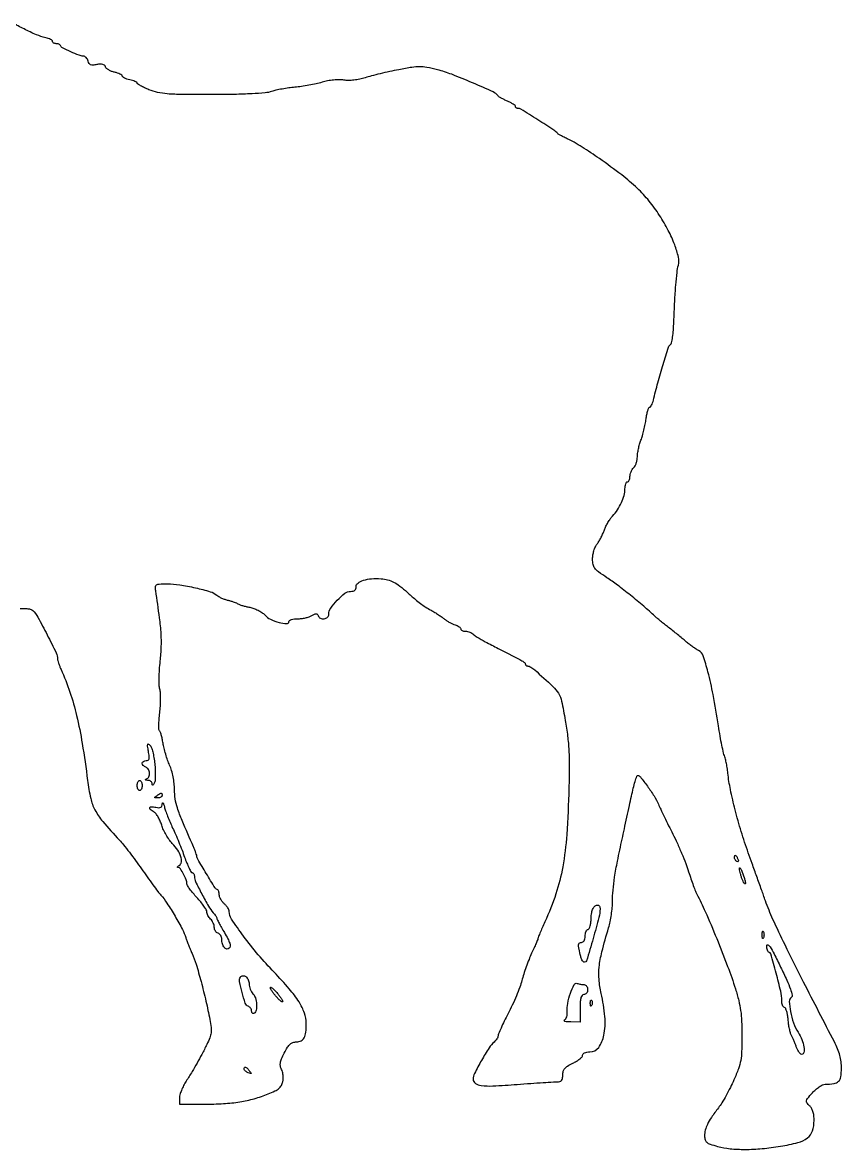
# Model space of a CAD drawing. Extents: x 0 to 658, y 1 to 582.
# Drawn here: x 328.9 to 658, y 5.8 to 458.5 of the extents above; entities that cross this region are included whole.
import ezdxf

# ---------------------------------------------------------------- set-up
doc = ezdxf.new("R2010")
doc.units = 0

msp = doc.modelspace()

# ---------------------------------------------------------------- linework, layer by layer
msp.add_lwpolyline([(327.988491, 223.13504, -0.025783), (329.592485, 223.167964, -0.02983), (331.11418, 223.029607, -0.031044), (332.366068, 222.759656, -0.128436), (333.028276, 222.371724, -0.070769), (335.131376, 219.571058, -0.008014), (338.849826, 212.545012, -0.006198), (342.430831, 205.286918, -0.11195), (343, 202.776699, 0.070741), (343.07935, 202.218658, 0.011258), (343.411751, 201.162856, 0.012279), (343.86505, 199.929016, 0.010477), (344.401706, 198.651129, -0.023092), (347.964801, 189.528763, -0.022823), (350.687127, 180.081251, -0.018601), (352.93665, 168.852409, -0.008508), (355.074531, 154.057059, 0.022522), (356.325437, 146.835781, 0.068508), (358.045127, 142.173367, 0.054421), (361.170941, 137.593531, 0.01053), (367.85578, 130.104005, -0.01802), (369.516906, 128.18585, -0.005705), (371.857535, 125.208676, -0.005688), (374.393557, 121.82715, -0.006294), (376.766403, 118.5, 0.003423), (379.053452, 115.253886, 0.003674), (381.331849, 112.115625, 0.003481), (383.326954, 109.44869, 0.017353), (384.507928, 108, -0.035883), (386.960618, 104.752868, -0.0108), (390.216421, 99.48489, -0.009982), (393.213341, 94.152339, -0.050448), (394.513699, 91, 0.015489), (394.924576, 89.76595, 0.005784), (395.57464, 88.059375, 0.005724), (396.326378, 86.214665, 0.006902), (397.076145, 84.5, -0.032819), (398.660757, 80.295254, -0.008164), (400.68279, 73.222457, -0.008596), (402.652516, 65.34236, -0.010909), (404.186309, 58, -0.017053), (404.673117, 54.779333, -0.05849), (404.671145, 52.666909, -0.062839), (404.181064, 50.692461, -0.021819), (403.00302, 48, -0.005722), (400.964923, 43.9629, -0.008424), (399.075078, 40.468794, -0.008476), (397.077562, 37.056472, -0.005898), (394.712251, 33.269872, 0.024052), (393.674132, 31.465352, 0.022975), (392.796724, 29.542132, 0.02362), (392.181664, 27.774419, 0.072026), (392, 26.519872), (392, 24), (401.86351, 24, 0.014555), (409.72417, 24.228867, 0.024778), (416.258669, 24.935759, 0.028106), (422.066187, 26.194869, 0.028178), (427.690774, 28.09659, 0.018204), (430.37516, 29.291462, 0.062225), (431.971367, 30.336066, 0.090496), (432.930748, 31.506744, 0.072582), (433.507348, 33.033454, 0.045218), (433.664753, 34.277789, 0.033787), (433.620363, 35.660389, 0.034537), (433.397676, 36.96794, 0.0635), (433.0133, 37.975148, -0.077335), (432.56747, 39.247479, -0.087832), (432.557842, 40.53832, -0.05784), (433.025834, 42.145784, -0.016084), (434.123982, 44.5338, -0.019408), (435.39892, 46.85651, -0.073778), (436.447011, 48.131333, -0.109652), (437.584368, 48.777983, -0.074775), (439.060624, 49, 0.119121), (440.896326, 49.443636, 0.155391), (442.114562, 50.654989, 0.094343), (442.781377, 52.875069, 0.026612), (442.964383, 56.5, 0.08775), (442.227051, 60.602722, 0.05272), (440.032307, 65.052504, 0.037241), (436.13869, 70.303887, 0.01436), (430.010154, 77, -0.016927), (423.649537, 84.021727, -0.016467), (417.717418, 91.520869, -0.012021), (412.913215, 98.361345, -0.14813), (412, 101.376195, 0.106944), (411.863913, 102.005167, 0.035848), (411.4125, 102.835768, 0.033756), (410.765367, 103.710449, 0.032705), (410, 104.5, -0.042999), (409.2347, 105.322668, -0.038239), (408.5875, 106.295788, -0.040249), (408.142089, 107.266968, -0.087611), (408, 108.071654, 0.043778), (407.938709, 108.770325, 0.05045), (407.756598, 109.413757, 0.057521), (407.489289, 109.91305, 0.1465), (407.171398, 110.166667, -0.159789), (406.292594, 110.90593, -0.00244), (402.775429, 116.647132, -0.002788), (399.349902, 122.372277, -0.134201), (399, 123.652447, 0.08352), (398.940981, 124.003306, 0.005619), (398.596515, 124.963206, 0.007953), (398.152558, 126.102135, 0.005868), (397.626436, 127.348871, -0.002667), (393.082287, 137.927421, -0.020164), (391.166847, 143.015114, -0.041033), (390.293517, 146.619262, -0.038947), (390, 150.381683, 0.027749), (389.863615, 152.837288, 0.021568), (389.452904, 155.481455, 0.021869), (388.828234, 158.023545, 0.032958), (388.045001, 160.165363, -0.01941), (387.245313, 162.181226, -0.012139), (386.459593, 164.596101, -0.01218), (385.800328, 167.016491, -0.021628), (385.393183, 169.042481, 0.012865), (385.074429, 170.78627, 0.017551), (384.69215, 172.337479, 0.014464), (384.29869, 173.584437, 0.157133), (383.985201, 174, -0.236539), (383.735731, 174.463826, -0.010854), (383.722371, 176.313507, -0.01611), (383.828295, 178.580005, -0.010654), (384.089114, 181.173639, 0.01501), (384.342611, 183.935961, 0.014871), (384.430957, 186.717141, 0.014894), (384.363341, 189.151421, 0.054289), (384.108263, 190.673639, -0.06013), (383.857716, 192.283603, -0.012331), (383.830016, 195.16606, -0.012814), (383.967224, 198.53733, -0.011733), (384.278721, 201.998054, 0.018898), (384.709939, 207.703209, 0.025477), (384.641125, 212.879404, 0.017092), (383.999027, 219.3826, 0.003978), (382.461432, 230.25, -0.042449), (382.355328, 231.914412, -0.258423), (382.773743, 232.633525, -0.12686), (383.838265, 232.946187, -0.008326), (387.069484, 233, -0.038004), (392.088869, 232.61793, -0.018303), (398.430127, 231.407932, -0.015131), (404.374455, 229.855794, -0.105524), (407, 228.435262, 0.05108), (407.784557, 227.893738, 0.021185), (408.940625, 227.321392, 0.020696), (410.241427, 226.807927, 0.025092), (411.5, 226.440023, -0.013935), (412.721863, 226.112247, -0.014316), (413.9125, 225.719547, -0.014186), (414.923627, 225.320853, -0.056997), (415.5, 224.992503, 0.072173), (416.111866, 224.668022, 0.013873), (417.308363, 224.277133, 0.014512), (418.742158, 223.897252, 0.012925), (420.251874, 223.584726, -0.042958), (421.852987, 223.151686, -0.030358), (423.562021, 222.407457, -0.030795), (425.119956, 221.488411, -0.055013), (426.251874, 220.526358, 0.091225), (428.600743, 218.80503, 0.04659), (432.037827, 217.521634, 0.051866), (435.088212, 217.027444, 0.431001), (436, 217.888709, -0.262871), (436.241458, 218.316244, -0.05913), (437.032111, 218.673558, -0.04665), (438.167459, 218.919228, -0.029975), (439.513569, 219, 0.030512), (441.013998, 219.091649, 0.024116), (442.61692, 219.367188, 0.024701), (444.084211, 219.769875, 0.054082), (445.144222, 220.25, -0.021008), (446.260569, 220.847377, -0.112809), (446.928426, 221, -0.209739), (447.378558, 220.80249, -0.099419), (447.713987, 220.25, 0.197237), (448.625594, 219.245443, 0.145062), (450.126697, 219.008924, 0.151345), (451.470047, 219.628667, 0.212657), (452, 220.818347, -0.154758), (452.753631, 223.194904, -0.037172), (455.413823, 226.428137, -0.036807), (458.508499, 229.222444, -0.166734), (460.775403, 230, 0.057517), (461.762214, 230.113894, 0.118174), (462.453387, 230.460712, 0.133968), (462.859074, 231.048493, 0.084643), (463, 231.875, -0.239495), (463.736594, 233.324598, -0.080312), (465.917329, 234.433007, -0.058443), (469.143762, 235.064258, -0.036479), (473, 235.077872, -0.047232), (475.650965, 234.639747, -0.05463), (478.038826, 233.720897, -0.044497), (480.530389, 232.139932, -0.019366), (483.548662, 229.633156, 0.004443), (486.777932, 226.784113, 0.016643), (488.87961, 225.081936, 0.022166), (490.767795, 223.781411, 0.013342), (493.111866, 222.40122, -0.010366), (494.55553, 221.56272, -0.008044), (496.092236, 220.592824, -0.008145), (497.496821, 219.641376, -0.019396), (498.5, 218.878022, 0.02846), (499.429459, 218.196996, 0.018469), (500.573438, 217.513582, 0.018577), (501.743796, 216.927269, 0.03322), (502.75, 216.547547, -0.03561), (503.61127, 216.217815, -0.046463), (504.339062, 215.791702, -0.054265), (504.844612, 215.3384, -0.184918), (505, 214.932612, 0.196334), (505.1455, 214.576353, 0.08644), (505.566518, 214.273955, 0.066345), (506.190413, 214.068636, 0.046391), (506.928571, 214, -0.056517), (507.763755, 213.905293, -0.038302), (508.678795, 213.619834, -0.038504), (509.531813, 213.20152, -0.060594), (510.178571, 212.705817, 0.062042), (511.559861, 211.653448, 0.007503), (514.897322, 209.777279, 0.005859), (520.060739, 207.053585, 0.001386), (528.742198, 202.633723, -0.024668), (529.601319, 202.144708, -0.032569), (530.328042, 201.612719, -0.034142), (530.85072, 201.11066, -0.183741), (530.992198, 200.75, 0.131834), (531.072149, 200.463963, 0.099402), (531.291458, 200.220313, 0.087035), (531.6173, 200.056374, 0.073258), (532, 200, -0.101057), (532.500693, 199.897759, -0.028302), (533.220312, 199.541717, -0.02732), (534.006587, 199.037002, -0.025707), (534.75, 198.439888, -0.004937), (542.065135, 191.787717, -0.06981), (544.296191, 189.048771, -0.084461), (545.521648, 185.941399, -0.008702), (547.013261, 178.17365, -0.012576), (547.948821, 171.862242, -0.017222), (548.451093, 166.141263, -0.014407), (548.608328, 159.677016, -0.005824), (548.465956, 150.857115, -0.009901), (547.58143, 132.285275, -0.027491), (545.986764, 119.317889, -0.035006), (543.256239, 108.503065, -0.027413), (538.85451, 97.224958, 0.002497), (537.760511, 94.787813, 0.003817), (536.838512, 92.662396, 0.001386), (536.064509, 90.826031, 0.099355), (536, 90.504593, -0.098543), (535.93689, 90.187486, -0.001782), (535.268342, 88.590515, -0.004356), (534.46377, 86.732976, -0.002886), (533.509248, 84.61393, 0.013193), (532.450664, 82.128288, 0.008065), (531.327312, 79.144758, 0.008082), (530.309407, 76.151582, 0.01421), (529.579033, 73.642121, -0.024647), (528.744863, 70.984028, -0.01016), (527.366914, 67.469922, -0.010024), (525.733523, 63.753185, -0.012698), (524.069786, 60.390952, 0.005999), (522.51073, 57.343663, 0.008378), (521.1955, 54.579745, 0.005481), (520.161778, 52.242586, 0.101716), (520, 51.455571, -0.097365), (519.890797, 50.900095, -0.041721), (519.545729, 50.223515, -0.039209), (519.04526, 49.541991, -0.041597), (518.453545, 48.961446, 0.077673), (516.403568, 46.638406, 0.013326), (513.362866, 41.581238, 0.011219), (510.560538, 36.355911, 0.117999), (510, 34.013811, 0.24971), (510.88954, 32.34373, 0.119482), (513.236628, 31.475958, 0.042107), (517.947724, 31.324514, 0.005877), (527.692209, 31.946887, -0.001106), (533.144878, 32.347423, -0.001469), (538.104899, 32.686098, -0.001037), (542.265141, 32.949221, -0.014821), (543.75, 32.995933, 0.059901), (544.874569, 33.133207, 0.161936), (545.546363, 33.556462, 0.134916), (545.903115, 34.356862, 0.036742), (546.011473, 35.75, -0.067174), (546.216786, 37.224874, -0.10963), (546.809606, 38.334022, -0.080319), (547.963074, 39.308069, -0.023551), (550.011473, 40.410881, 0.025449), (551.538707, 41.2406, 0.033804), (552.82837, 42.153807, 0.03589), (553.751318, 43.023105, 0.188065), (554, 43.660881, -0.186023), (554.210198, 44.20631, -0.101851), (554.796396, 44.635614, -0.070432), (555.724181, 44.91094, -0.036978), (556.926758, 45, 0.240228), (560.440044, 46.791353, 0.109669), (562.546482, 51.647278, 0.06927), (562.941313, 59.160076, 0.035534), (561.465183, 68.493895, -0.034641), (560.5721, 74.076479, -0.050303), (560.627651, 79.061872, -0.034934), (561.740646, 85.126511, -0.008677), (564.422128, 94.864835, 0.020858), (565.027321, 97.292211, 0.013234), (565.538202, 100.162204, 0.013291), (565.89078, 103.011478, 0.023857), (566.005792, 105.364835, -0.02236), (566.216584, 109.959975, -0.015433), (566.847504, 115.130702, -0.011472), (567.99694, 121.623187, -0.004531), (569.863277, 130.5, 0.00018), (570.750562, 134.545063, 0.000113), (571.78619, 139.279687, 0.000113), (572.80404, 143.943152, 0.000207), (573.632369, 147.75, -0.00673), (574.363917, 150.912857, -0.010926), (575.079966, 153.576562, -0.004796), (575.747848, 155.782014, -0.327828), (576.044587, 156, -0.228947), (577.218983, 155.432506, -0.010246), (580.018816, 151.749769, -0.017899), (582.684918, 147.799981, -0.0368), (584.421366, 144.5, 0.007777), (585.360174, 142.433225, 0.002357), (586.847637, 139.327342, 0.00236), (588.548045, 135.861139, 0.002569), (590.234208, 132.507973, -0.011144), (591.958295, 128.927703, -0.007485), (593.774786, 124.76568, -0.00754), (595.41308, 120.681406, -0.014768), (596.571332, 117.374077, 0.004857), (597.51338, 114.502924, 0.005586), (598.469537, 111.781964, 0.00505), (599.328407, 109.494597, 0.031941), (599.850274, 108.366104, -0.02076), (603.292876, 101.338347, -0.006573), (607.850312, 90.58421, -0.006803), (612.267419, 79.332583, -0.013526), (615.401215, 70.284906, -0.015577), (616.722597, 65.60574, -0.026579), (617.493165, 61.619102, -0.02408), (617.880348, 57.311228, -0.010372), (618, 51.543708, -0.008312), (617.895169, 45.237839, -0.036219), (617.501583, 41.5264, -0.043571), (616.610057, 38.243163, -0.015765), (614.799363, 33.758801, -0.012675), (613.350622, 30.686559, -0.010196), (611.643162, 27.457273, -0.010336), (609.942291, 24.537218, -0.025817), (608.549363, 22.5, 0.011528), (605.744323, 18.639025, 0.036762), (604.129608, 15.894188, 0.053798), (603.285779, 13.588022, 0.060895), (603, 11.25022, 0.066474), (603.211054, 9.669741, 0.158393), (603.852469, 8.690054, 0.089574), (605.211445, 7.950697, 0.012884), (608.25, 7.031269, 0.042529), (613.220473, 6.111095, 0.025146), (619.250701, 5.822827, 0.022505), (626.082392, 6.147693, 0.017237), (633.5, 7.094755, 0.024048), (640.473146, 8.577739, 0.099104), (644.329622, 10.465416, 0.149481), (646.316522, 13.241074, 0.081305), (647, 17.416441, 0.028084), (646.88728, 19.42171, 0.048074), (646.54089, 21.059895, 0.057848), (645.955484, 22.370716, 0.075052), (645.123555, 23.388184, -0.045656), (644.094133, 24.506609, -0.223226), (643.916739, 25.324885, -0.116131), (644.400098, 26.307909, -0.009109), (646.307554, 28.543171, -0.030298), (647.631068, 29.867131, -0.032482), (649.07588, 30.988568, -0.034386), (650.432823, 31.777004, -0.113232), (651.433999, 32.013655, 0.033755), (655.004602, 32.278698, 0.158205), (656.830619, 33.17293, 0.164695), (657.742734, 34.945925, 0.037371), (657.996239, 38.366631, 0.030628), (657.829595, 41.052281, 0.034725), (657.335662, 43.584656, 0.032426), (656.460899, 46.164756, 0.021537), (655.14417, 49, -0.0012), (642.770421, 73.034409, -0.004704), (635.309341, 87.95692, -0.007406), (630.476595, 98.237814, -0.020174), (627.462561, 105.691573, -0.000056), (625.871565, 110.135371, -0.000034), (623.9844, 115.4094, -0.000034), (622.108514, 120.65415, -0.000059), (620.555052, 125, -0.011687), (617.735598, 133.513329, -0.011248), (615.278238, 142.258062, -0.011802), (613.393368, 150.386863, -0.023157), (612.349064, 156.943798, 0.00959), (612.054726, 159.180994, 0.010943), (611.68541, 161.308491, 0.010169), (611.296865, 163.095461, 0.058933), (610.96446, 164, -0.063943), (610.593414, 165.041697, -0.00429), (609.945554, 168.14375, -0.006118), (609.248155, 171.86885, -0.004541), (608.565537, 176, 0.007514), (606.420474, 188.518494, 0.018346), (604.366332, 197.643556, 0.018956), (602.396998, 204.100928, 0.190714), (600.594227, 206.194834, -0.025852), (599.581717, 206.794579, -0.009661), (598.223488, 207.73536, -0.009541), (596.780152, 208.819394, -0.01141), (595.464454, 209.89665, 0.004826), (594.024218, 211.1079, 0.002399), (592.176853, 212.616516, 0.002381), (590.247439, 214.161622, 0.003497), (588.5353, 215.5, -0.003742), (586.926855, 216.758592, -0.003582), (585.313747, 218.059375, -0.003549), (583.906625, 219.227563, -0.012845), (583.03593, 220, 0.011253), (578.544927, 224.009811, 0.007404), (573.208107, 228.428316, 0.007433), (567.945653, 232.528286, 0.016019), (563.75, 235.491819, -0.011189), (560.3693, 237.831115, -0.072624), (558.890606, 239.272662, -0.115805), (558.214786, 240.775742, -0.048026), (558, 243.006721, -0.041218), (558.133412, 244.622353, -0.03196), (558.533654, 246.342009, -0.032751), (559.125908, 247.924823, -0.058467), (559.839952, 249.115141, 0.028299), (560.624356, 250.260361, 0.015353), (561.462606, 251.747553, 0.015251), (562.225178, 253.317941, 0.023262), (562.780121, 254.727593, -0.030285), (563.35433, 256.128178, -0.01976), (564.175394, 257.670687, -0.019885), (565.098958, 259.116582, -0.035473), (565.984999, 260.214274, 0.040376), (568.01215, 262.776583, 0.039711), (569.613819, 265.64518, 0.042014), (570.655102, 268.534794, 0.065566), (571, 271.153638, -0.033375), (571.072857, 272.243929, -0.051146), (571.29375, 273.163881, -0.0663), (571.616163, 273.798183, -0.246871), (572, 274, 0.196601), (572.382008, 274.156245, 0.086348), (572.70625, 274.608482, 0.06626), (572.926409, 275.278588, 0.04631), (573, 276.071429, -0.06043), (573.109518, 276.974272, -0.03907), (573.440625, 277.975, -0.038951), (573.925614, 278.916923, -0.058077), (574.5, 279.642857, 0.076163), (575.07534, 280.426399, 0.038358), (575.559375, 281.556556, 0.036963), (575.889461, 282.827606, 0.045078), (576, 284.051192, -0.036037), (576.099689, 285.432548, -0.016489), (576.41822, 287.212711, -0.016231), (576.878487, 289.073418, -0.021532), (577.423727, 290.729764, 0.020406), (578.015409, 292.513658, 0.010523), (578.616514, 294.787806, 0.010442), (579.137447, 297.15645, 0.015545), (579.485, 299.25, -0.016122), (579.789386, 301.070542, -0.025458), (580.179173, 302.604688, -0.022866), (580.595142, 303.76058, -0.303766), (580.952865, 304, 0.230075), (581.315024, 304.175962, 0.043642), (581.728098, 304.807812, 0.038662), (582.119206, 305.696728, 0.026903), (582.425976, 306.75, -0.009354), (584.215146, 313.806184, -0.007934), (586.361908, 321.190994, -0.002897), (588.541836, 328.125805, -0.171141), (589.328757, 329.16233, 0.20257), (589.739323, 329.777348, 0.011295), (590.12878, 332.097546, 0.015949), (590.449974, 334.958002, 0.010883), (590.640164, 338.224477, -0.003666), (591.001146, 346.474894, -0.007133), (591.431415, 353.052331, -0.008124), (591.915973, 358.092971, -0.034983), (592.460995, 361.054132, 0.121785), (592.491797, 364.26916, 0.032294), (590.976772, 369.213008, 0.029536), (588.39125, 374.987476, 0.021918), (584.893546, 381.041932, 0.030035), (580.711571, 386.804834, 0.031674), (575.937722, 391.917632, 0.025237), (569.67959, 397.251971, 0.010543), (560.748165, 403.823389, 0.007052), (557.296908, 406.180161, 0.006853), (553.747898, 408.461627, 0.006786), (550.573986, 410.381685, 0.025161), (548.5, 411.461867, -0.007121), (546.931507, 412.208151, -0.009455), (545.528125, 412.933868, -0.007145), (544.380583, 413.576429, -0.088505), (544, 413.897827, 0.075754), (542.440614, 415.283875, 0.00297), (535.968673, 419.42723, 0.00183), (529.225412, 423.65357, 0.139952), (528.011985, 424, -0.073061), (527.625287, 424.056809, -0.087676), (527.297271, 424.222042, -0.100535), (527.07799, 424.467634, -0.13289), (527, 424.755889, 0.224551), (526.82417, 425.12766, 0.024645), (526.045313, 425.705097, 0.026312), (524.99501, 426.329091, 0.018274), (523.75, 426.925776, -0.011368), (522.468942, 427.518125, -0.014148), (521.307812, 428.128743, -0.012437), (520.369514, 428.687756, -0.096644), (520, 429.035369, 0.13093), (518.084787, 430.607005, 0.005189), (509.732474, 434.301156, 0.009792), (501.400674, 437.691581, 0.030593), (495.631206, 439.512464, 0.014037), (491.3641, 440.45089, 0.046369), (488.501373, 440.72578, 0.039969), (485.424535, 440.488895, 0.008504), (480.131206, 439.55986, 0.005999), (476.471402, 438.807512, 0.005043), (472.611782, 437.924833, 0.00509), (469.103437, 437.047311, 0.013988), (466.653585, 436.334214, -0.025399), (464.413229, 435.737176, -0.02471), (462.103258, 435.363816, -0.025956), (459.914691, 435.234683, -0.041424), (458.047426, 435.376426, 0.041811), (456.198524, 435.515338, 0.023092), (453.93489, 435.391264, 0.022184), (451.538134, 435.04056, 0.02476), (449.269627, 434.48743, -0.017517), (446.926775, 433.880103, -0.009447), (444.003902, 433.288467, -0.009398), (440.999649, 432.797389, -0.014587), (438.390389, 432.498478, 0.013198), (435.888827, 432.218939, 0.010647), (433.218515, 431.79082, 0.010796), (430.769069, 431.289557, 0.027032), (429.014604, 430.789801, -0.061218), (426.47276, 430.249975, -0.008746), (421.150122, 429.879502, -0.008456), (414.079412, 429.631302, -0.004057), (405, 429.539937, -0.002632), (393.078829, 429.579474, -0.017227), (387.101397, 429.836852, -0.034376), (383.179902, 430.414325, -0.046), (379.753748, 431.5, -0.011195), (377.934551, 432.315012, -0.01715), (376.400607, 433.109473, -0.011798), (375.196829, 433.824152, -0.256897), (375.003748, 434.170545, 0.262747), (374.833063, 434.469022, 0.030201), (374.119851, 434.837672, 0.030145), (373.149729, 435.198857, 0.019986), (372, 435.5, -0.025133), (370.85084, 435.813664, -0.036749), (369.88125, 436.212426, -0.04072), (369.187362, 436.633134, -0.240576), (369, 437, 0.243027), (368.810107, 437.367609, 0.039641), (368.098901, 437.791934, 0.036067), (367.107508, 438.195508, 0.024576), (365.93243, 438.514841, -0.039109), (364.716105, 438.883621, -0.041449), (363.596659, 439.431867, -0.045209), (362.723953, 440.066327, -0.121952), (362.288519, 440.690514, 0.118001), (361.844702, 441.337402, 0.120999), (361.159932, 441.705938, 0.082293), (360.162453, 441.794635, 0.030476), (358.76091, 441.602182, -0.028043), (357.211099, 441.381688, -0.117892), (356.287985, 441.520682, -0.164303), (355.695912, 442.029426, -0.069983), (355.288189, 443.005964, 0.059597), (354.988216, 443.768417, 0.065007), (354.523515, 444.414252, 0.073588), (353.972147, 444.851379, 0.131609), (353.417296, 445, -0.093725), (351.644913, 445.335178, -0.014215), (348.312704, 446.752812, -0.010815), (345.011348, 448.356908, -0.171309), (344.166667, 449.25, 0.12921), (343.936478, 449.537453, 0.058488), (343.515104, 449.779688, 0.052342), (342.983289, 449.944374, 0.048968), (342.416667, 450, -0.061057), (341.874942, 450.066399, -0.079619), (341.416146, 450.261905, -0.097477), (341.109, 450.551542, -0.156353), (341, 450.891592, 0.223241), (340.819268, 451.276209, 0.047685), (340.192187, 451.702405, 0.041266), (339.303167, 452.098516, 0.029033), (338.25, 452.399785, -0.045008), (334.510783, 453.599725, -0.017297), (329.55856, 455.901382, -0.00926), (324.754093, 458.452816, -0.262263)], format="xyb")
for points in [[(382.068337, 160.735435, -0.014226), (382.252737, 158.238117, -0.017266), (382.277914, 155.891034, -0.015986), (382.16883, 153.937182, -0.103937), (381.884181, 153, -0.020796), (381.516807, 152.392089, -0.177005), (381.264397, 152.206021, -0.422177), (381.093975, 152.302267, -0.058421), (381.030409, 152.75, 0.134846), (380.885005, 153.233026, 0.092541), (380.49487, 153.656003, 0.080504), (379.921137, 153.955097, 0.06881), (379.25, 154.078947, -0.021021), (378.583427, 154.137165, -0.185333), (378.327933, 154.275306, -0.449116), (378.351958, 154.45138, -0.051902), (378.75, 154.662281, 0.190519), (379.675216, 155.541747, 0.122448), (379.959206, 157.014153, 0.118112), (379.52192, 158.488762, 0.171907), (378.5, 159.361626, -0.100869), (377.408424, 160.057397, -0.2143), (377.044485, 160.968429, -0.260564), (377.501998, 161.711396, -0.127955), (378.611291, 162, 0.127941), (379.377026, 162.199199, 0.208094), (379.777891, 162.724913, 0.091174), (379.839127, 163.756599, 0.014795), (379.533475, 165.75, -0.007726), (379.195901, 167.761382, -0.097545), (379.229288, 168.52588, -0.480838), (379.530056, 168.666111, -0.078761), (380.136749, 168.235435, -0.116983), (380.676651, 167.380689, -0.019601), (381.23726, 165.510677, -0.020539), (381.728859, 163.215458, -0.016944)], [(377, 152, -0.048028), (376.926307, 151.234582, -0.068025), (376.70625, 150.5875, -0.088204), (376.381882, 150.151477, -0.191087), (376, 150, -0.191087), (375.618118, 150.151477, -0.088204), (375.29375, 150.5875, -0.068025), (375.073693, 151.234582, -0.048028), (375, 152, -0.048028), (375.073693, 152.765418, -0.068025), (375.29375, 153.4125, -0.088204), (375.618118, 153.848523, -0.191087), (376, 154, -0.191087), (376.381882, 153.848523, -0.088204), (376.70625, 153.4125, -0.068025), (376.926307, 152.765418, -0.048028)], [(389.265826, 134.916664, -0.009144), (390.414722, 132.39306, -0.004977), (391.737602, 129.255208, -0.004957), (393.019773, 126.036732, -0.007837), (394.048137, 123.25, 0.011706), (394.953178, 120.854677, 0.018103), (395.856794, 118.835938, 0.012787), (396.68391, 117.2574, 0.272075), (397.121925, 117, -0.176224), (397.457009, 116.878115, -0.092733), (397.742066, 116.531412, -0.072894), (397.935025, 116.015107, -0.053082), (398, 115.404808, 0.112758), (398.452409, 113.424202, 0.008391), (400.958686, 108.439937, 0.0117), (403.645028, 103.593061, 0.049918), (405.589996, 100.921259, -0.018131), (406.129823, 100.270833, -0.021944), (406.585811, 99.622018, -0.021225), (406.916879, 99.052128, -0.121553), (407, 98.715266, 0.117724), (407.100472, 98.294454, 0.003873), (407.898247, 96.748838, 0.007203), (408.886205, 94.934522, 0.004927), (410.057861, 92.901867, -0.013243), (411.453155, 90.385421, -0.044468), (412.170439, 88.644926, -0.076864), (412.353187, 87.424211, -0.197659), (412.01622, 86.61622, -0.243181), (411.03852, 86.30487, -0.180915), (410.042823, 86.883941, -0.104866), (409.284026, 88.351794, -0.064978), (409.015313, 90.281385, 0.07659), (408.897373, 91.005406, 0.064341), (408.563873, 91.708571, 0.066126), (408.074646, 92.285377, 0.092487), (407.5, 92.638374, -0.09486), (406.926505, 92.99439, -0.066838), (406.440625, 93.579984, -0.064626), (406.112118, 94.296175, -0.075388), (406, 95.03556, 0.067097), (405.891248, 95.842326, 0.039068), (405.559375, 96.762678, 0.038326), (405.0742, 97.649114, 0.052044), (404.5, 98.357143, -0.041325), (403.925974, 99.034798, -0.035904), (403.440625, 99.829248, -0.037564), (403.106332, 100.616535, -0.081794), (403, 101.262182, 0.135704), (402.783371, 102.045651, 0.017321), (401.825, 103.527244, 0.019245), (400.531747, 105.238069, 0.01493), (399, 107, -0.012096), (397.467948, 108.742245, -0.016362), (396.175, 110.39321, -0.013348), (395.19551, 111.809785, -0.145583), (395, 112.467025, 0.091368), (394.685781, 114.172196, 0.031734), (393.644256, 116.455792, 0.026493), (392.394112, 118.521025, 0.24217), (391.5, 119.007511, -0.158848), (391.249485, 119.095613, -0.343061), (391.200696, 119.281558, -0.12003), (391.415115, 119.567584, -0.031023), (391.885347, 119.907979, 0.224672), (392.754227, 121.280898, 0.107584), (392.557825, 123.407138, 0.072484), (391.290618, 126.022659, 0.041736), (389.087091, 128.751452, -0.037162), (387.861103, 130.241632, -0.022381), (386.626662, 132.170113, -0.022352), (385.565669, 134.208388, -0.036053), (384.870847, 136.036736, 0.028956), (384.257658, 137.721845, 0.028968), (383.453961, 139.324586, 0.030262), (382.589605, 140.634612, 0.092464), (381.808402, 141.351728, -0.028935), (380.284979, 142.430371, -0.32229), (380.095263, 143.107214, -0.334184), (380.673171, 143.482125, -0.029844), (382.5, 143.244751, 0.03475), (383.744214, 143.095468, 0.135856), (384.492666, 143.262932, 0.183777), (384.920048, 143.75306, 0.074848), (385.102361, 144.633423, -0.105814), (385.211473, 145.034485, -0.566308), (385.391222, 145.045963, -0.078748), (385.649239, 144.507488, -0.013742), (385.941976, 143.416664, 0.025903), (386.398476, 141.867115, 0.008617), (387.222474, 139.647913, 0.008552), (388.221483, 137.216607, 0.009636)], [(385, 148, -0.17131), (384.865757, 147.619685, -0.095191), (384.485937, 147.298248, -0.075283), (383.919445, 147.083567, -0.055234), (383.25, 147.015313, -0.011938), (382.271084, 147.047261, -0.327416), (382.083458, 147.201904, -0.309569), (382.169589, 147.436556, -0.011213), (383, 148, -0.007234), (384.26282, 148.790433, -0.137048), (384.707705, 148.914708, -0.364836), (384.938046, 148.720828, -0.042895)], [(616.381557, 122.448062, -0.036408), (616.556862, 121.868281, -0.155351), (616.525685, 121.512472, -0.32948), (616.325929, 121.393111, -0.1144), (615.988546, 121.507079, -0.061454), (615.610411, 121.810572, -0.051183), (615.290385, 122.21498, -0.053277), (615.072509, 122.65395, -0.088797), (615, 123.059017, -0.079093), (615.117673, 123.798253, -0.444011), (615.441482, 123.942608, -0.168622), (615.894727, 123.51997, -0.029964)], [(618.878717, 115.022826, -0.014831), (619.268196, 113.747388, -0.044843), (619.42806, 112.854117, -0.199059), (619.326318, 112.531528, -0.443109), (619.097936, 112.522826, -0.073607), (618.682246, 113.095706, -0.020924), (618.213486, 114.094205, -0.020593), (617.772753, 115.27983, -0.020472), (617.430086, 116.5, -0.015333), (616.968604, 118.751337, -0.735824), (617.242544, 118.891725, -0.105277), (617.838662, 117.95317, -0.007511)], [(561, 102.43433, -0.06473), (560.555611, 99.01608, -0.005702), (558.225995, 90.597396, -0.001993), (555.58012, 81.578226, -0.331793), (554.80468, 81, -0.197438), (554.188402, 81.253224, -0.097244), (553.703703, 81.96599, -0.040582), (553.231451, 83.380644, -0.006342), (552.564471, 86.25, -0.025874), (552.342692, 87.590386, -0.108909), (552.427431, 88.396585, -0.196149), (552.804915, 88.836587, -0.119146), (553.480948, 89, 0.135327), (554.106471, 89.172459, 0.118447), (554.592857, 89.647726, 0.090451), (554.899102, 90.412791, 0.050128), (555, 91.416667, -0.045183), (555.086328, 92.37004, -0.053434), (555.342769, 93.237694, -0.061886), (555.71951, 93.899125, -0.153099), (556.166872, 94.222291, 0.203431), (556.623331, 94.625176, 0.041383), (557.015394, 95.655652, 0.037488), (557.299672, 97.016769, 0.027478), (557.416872, 98.555624, -0.032582), (557.624895, 100.962537, -0.082591), (558.16899, 102.625746, -0.125791), (559.049171, 103.606833, -0.143186), (560.25, 103.984687, -0.200093), (560.536437, 103.872085, -0.087901), (560.779688, 103.535586, -0.066775), (560.944852, 103.032503, -0.045999)], [(626.662281, 90.75, -0.174857), (626.474999, 90.540618, -0.447206), (626.306058, 90.601562, -0.078554), (626.189089, 91.10856, -0.017491), (626.157895, 92, -0.017491), (626.189089, 92.89144, -0.078554), (626.306058, 93.398438, -0.447206), (626.474999, 93.459382, -0.174857), (626.662281, 93.25, -0.057986), (626.818615, 92.679992, -0.037979), (626.87034, 92, -0.037979), (626.818615, 91.320008, -0.057986)], [(637.908122, 66.943217, 0.271998), (637.03426, 65.289294, 0.035715), (637.514993, 61.18045, 0.038788), (638.751427, 56.631708, 0.055094), (640.584272, 52.866505, -0.045556), (642.083848, 49.9293, -0.056407), (642.897408, 46.970198, -0.081014), (642.884054, 44.767855, -0.365895), (641.975249, 44, -0.190488), (641.513972, 44.182353, -0.046077), (640.958978, 44.807812, -0.040774), (640.411043, 45.697153, -0.030818), (639.954614, 46.75, 0.007926), (639.497512, 47.952343, 0.005541), (638.945863, 49.293484, 0.005591), (638.388387, 50.567412, 0.01157), (637.919045, 51.546967, -0.049443), (637.497261, 52.630708, -0.016427), (637.092471, 54.28843, -0.016172), (636.761822, 56.166143, -0.017716), (636.56516, 58.00514, 0.023156), (636.362656, 59.721959, 0.032127), (636.012647, 61.230758, 0.033357), (635.581279, 62.380728, 0.20883), (635.12548, 62.791507, -0.155408), (634.693887, 63.106253, -0.06121), (634.33061, 63.755582, -0.052774), (634.083221, 64.608304, -0.044258), (634, 65.546644, 0.056031), (633.573688, 69.338927, 0.008866), (631.777987, 76.625544, 0.003254), (629.669257, 84.369408, 0.33651), (628.838398, 85, -0.268591), (628.515848, 85.186739, -0.056718), (628.247467, 85.807812, -0.045177), (628.063384, 86.696364, -0.028873), (628.004044, 87.75, -0.576986), (628.453191, 88.008762, -0.120131), (629.294659, 87.20402, -0.024512), (630.920981, 84.360776, -0.004803), (633.54229, 79.082654, -0.006202), (636.027102, 73.790099, -0.020329), (637.481134, 70.211012, -0.023653), (638.235384, 67.754814, -0.328026)], [(420, 72.321583, 0.052153), (420.110195, 71.267995, 0.038342), (420.440625, 70.140447, 0.039072), (420.92522, 69.110625, 0.066968), (421.5, 68.357143, -0.124248), (422.502875, 66.677129, -0.056909), (422.956016, 64.147394, -0.057928), (422.82991, 61.732649, -0.215579), (422, 60.5, -0.126158), (421.61987, 60.381334, -0.18888), (421.29375, 60.490047, -0.147958), (421.073955, 60.82415, -0.07215), (421, 61.333994, 0.087353), (420.895195, 61.929305, 0.066425), (420.588054, 62.517568, 0.065819), (420.133724, 63.009888, 0.082096), (419.59763, 63.324162, -0.223068), (418.455817, 64.512487, -0.017496), (417.160392, 68.829838, -0.018681), (416.182473, 73.220319, -0.185944), (416.524658, 75.039898, -0.246512), (417.467036, 75.596921, -0.180479), (418.646272, 75.223514, -0.120221), (419.643909, 73.958377, -0.107519)], [(554.581787, 72, -0.139749), (555.122606, 71.845831, -0.099977), (555.5834, 71.4125, -0.085333), (555.893717, 70.764409, -0.069187), (556, 70, -0.072314), (555.888136, 69.230589, -0.08892), (555.5625, 68.583333, -0.10214), (555.075754, 68.153209, -0.130775), (554.5, 68, 0.211442), (553.784456, 67.683247, 0.118311), (553.318182, 66.833333, 0.054498), (553.066617, 65.247932, 0.01212), (553, 62.5), (553, 57), (549.25, 57.015313, -0.016399), (547.781711, 57.069485, -0.061275), (546.876628, 57.245494, -0.261968), (546.627686, 57.516, -0.319389), (546.754381, 57.827037, 0.118003), (547.221137, 58.308213, 0.054778), (547.582877, 59.105746, 0.04993), (547.795054, 60.069973, 0.049241), (547.813322, 61.061724, -0.068211), (548.004231, 64.453446, -0.035729), (549.108984, 68.542616, -0.031025), (550.576816, 72.040432, -0.387245), (551.806259, 72.520851, 0.02805), (552.428876, 72.321189, 0.017185), (553.181463, 72.153, 0.01721), (553.940393, 72.037457, 0.029175)], [(431.826058, 67.944671, -0.015416), (432.661162, 66.817723, -0.032026), (433.226183, 65.88125, -0.051428), (433.478307, 65.242765, -0.517753), (433.326058, 65.055329, -0.156821), (432.880172, 65.232382, -0.017898), (432.059375, 65.959403, -0.020227), (431.125097, 66.92354, -0.015166), (430.173942, 68.055329, -0.015416), (429.338838, 69.182277, -0.032026), (428.773817, 70.11875, -0.051428), (428.521693, 70.757235, -0.517753), (428.673942, 70.944671, -0.156821), (429.119828, 70.767618, -0.017898), (429.940625, 70.040597, -0.020227), (430.874903, 69.07646, -0.015166)], [(557.683114, 63.8125, -0.054073), (557.461564, 63.395823, -0.470617), (557.279315, 63.37858, -0.168741), (557.137993, 63.670344, -0.018894), (557.078947, 64.416667, -0.028489), (557.089945, 65.112848, -0.077125), (557.200665, 65.592839, -0.208169), (557.385309, 65.77538, -0.296942), (557.604167, 65.729167, -0.126455), (557.797407, 65.402231, -0.060344), (557.876576, 64.916927, -0.05415), (557.839148, 64.359369, -0.051402)], [(420.018999, 37.477108, -0.008807), (420.707299, 36.617386, -0.27071), (420.741192, 36.355597, -0.389672), (420.541716, 36.264678, -0.012731), (419.641444, 36.584097, -0.0442), (419.013435, 36.891147, -0.05126), (418.482174, 37.291272, -0.058677), (418.117443, 37.719384, -0.148172), (418, 38.106989, -0.097466), (418.129499, 38.765008, -0.389178), (418.469452, 38.925, -0.127361), (419.053128, 38.562498, -0.017238)]]:
    msp.add_lwpolyline(points, format="xyb", close=True)

doc.saveas('drawing.dxf')
